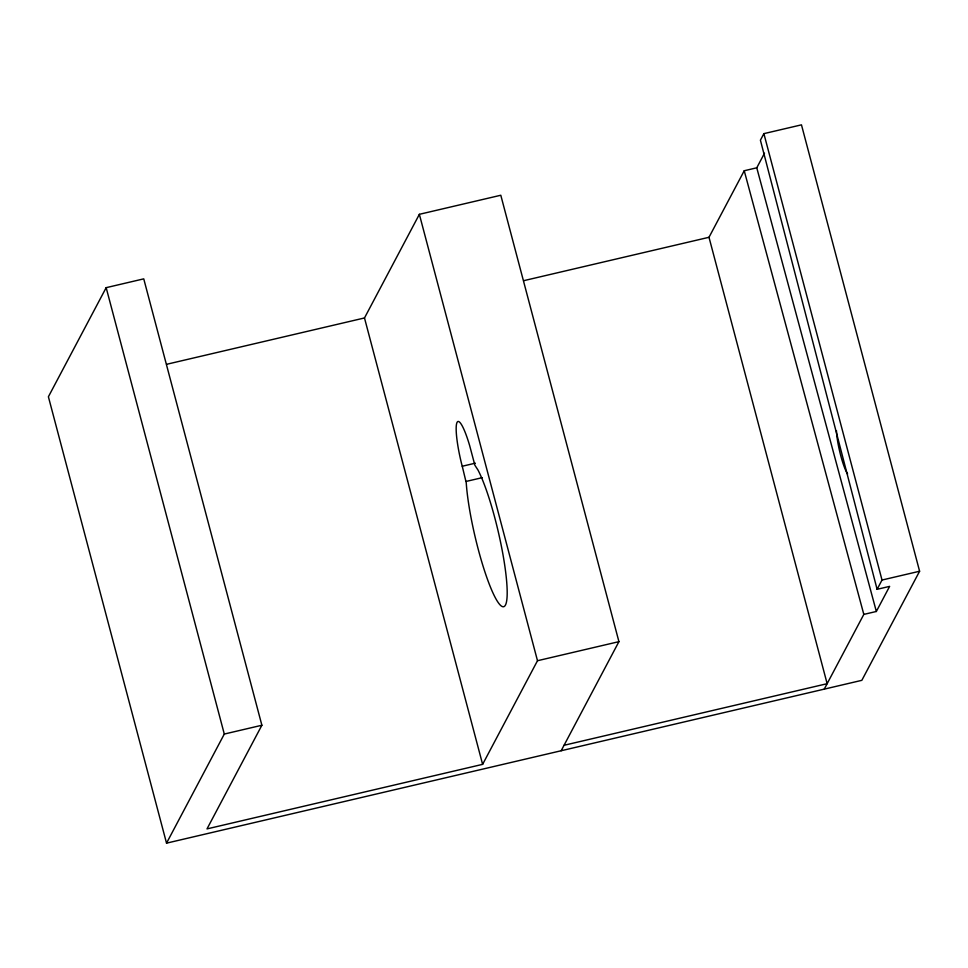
<?xml version="1.0" encoding="UTF-8"?>
<svg xmlns="http://www.w3.org/2000/svg" width="968" height="968" viewBox="0 0 968 968"><rect width="100%" height="100%" fill="white"/><g stroke="black" fill="none" stroke-linecap="round" stroke-linejoin="round"><path stroke-width="1.45" d="M561.162 750.745L618.927 641.651L500.795 195.246L419.362 214.315L537.494 660.72L482.621 764.357L207.007 828.898L261.88 725.25L143.748 278.857L106.165 287.665L48.4 396.759L166.532 843.152L861.835 680.335L919.6 571.241L801.468 124.848L763.885 133.644L760.412 140.191L877.105 589.318L889.628 586.378L876.342 611.474L863.819 614.402L824.252 689.143M482.621 764.357L364.488 317.964L419.362 214.315M166.532 843.152L224.298 734.059L106.165 287.665M564.054 745.287L827.144 683.686L709 237.293L744.235 170.743L756.77 167.803L764.502 153.198M877.105 589.318L882.017 580.038L763.885 133.644M166.569 364.307L364.488 317.964M523.809 280.659L709 237.293M462.256 466.237L466.237 482.802A74.923 11.846 76.8 0 0 491.768 590.274A74.923 11.846 76.8 0 0 505.986 574.811A74.923 11.846 76.8 0 0 477.986 470.037L474.889 465.245L469.661 445.619A39.095 6.183 76.8 0 0 456.969 422.568A39.095 6.183 76.8 0 0 461.591 463.793L462.256 466.237L475.336 463.176M466.213 481.411L482.209 477.672M224.298 734.059L261.88 725.25M537.494 660.72L618.927 641.651M882.017 580.038L919.6 571.241M756.77 167.803L876.342 611.474M744.235 170.743L863.819 614.402M847.593 473.969A26.063 4.126 76.8 0 1 836.461 430.639"/></g></svg>
